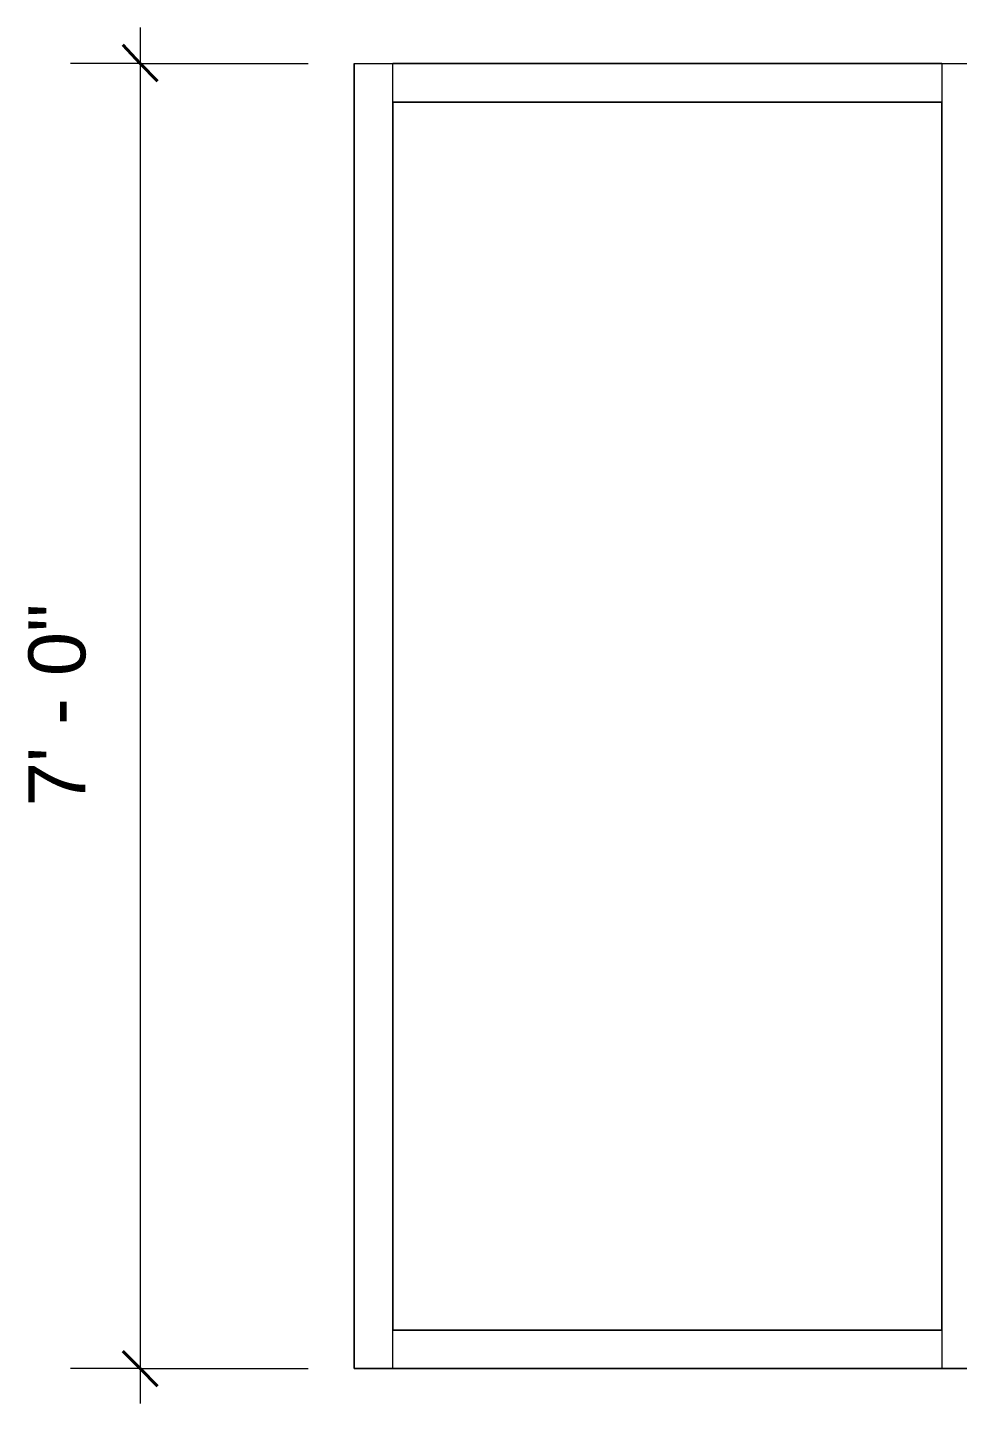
# Model space of a CAD drawing. Header units: inches. Extents: x -6061 to 13621, y -296 to 7483.
# Drawn here: x -5757.4 to -5697.6, y 61.1 to 149.7 of the extents above; entities that cross this region are included whole.
import ezdxf

# ---------------------------------------------------------------- set-up
doc = ezdxf.new("R2010")
doc.units = ezdxf.units.IN
doc.header["$MEASUREMENT"] = 0
doc.layers.get('0').update_dxf_attribs({"linetype": 'CONTINUOUS'})
doc.styles.add('Arial$001H0', font='arial.ttf')

msp = doc.modelspace()

# ---------------------------------------------------------------- linework, layer by layer
at = {"color": 7, "linetype": 'Continuous', "lineweight": 9, "true_color": 0x000007}
for p, q in [((-5750.18737, 149.65792), (-5750.18737, 61.07783)), ((-5750.18737, 147.33529), (-5754.67243, 147.33529)), ((-5750.18737, 147.33529), (-5739.37515, 147.33529)), ((-5736.4118, 147.33529), (-5733.929, 147.33529)), ((-5736.4118, 147.33529), (-5736.4118, 63.32036)), ((-5733.929, 63.32036), (-5733.929, 147.33529)), ((-5733.929, 144.85249), (-5733.929, 147.33529)), ((-5698.60909, 147.33529), (-5733.929, 147.33529)), ((-5698.60909, 147.33529), (-5698.60909, 144.85249)), ((-5698.60909, 147.33529), (-5696.12628, 147.33529)), ((-5698.60909, 147.33529), (-5698.60909, 63.32036)), ((-5698.60909, 144.85249), (-5733.929, 144.85249)), ((-5733.929, 144.85249), (-5733.929, 65.80317)), ((-5733.929, 144.85249), (-5698.60909, 144.85249)), ((-5698.60909, 65.80317), (-5698.60909, 144.85249)), ((-5733.929, 65.80317), (-5698.60909, 65.80317)), ((-5733.929, 63.32036), (-5733.929, 65.80317)), ((-5698.60909, 65.80317), (-5733.929, 65.80317)), ((-5698.60909, 65.80317), (-5698.60909, 63.32036)), ((-5750.18737, 63.32036), (-5754.67243, 63.32036)), ((-5750.18737, 63.32036), (-5739.37515, 63.32036)), ((-5736.4118, 63.32036), (-5733.929, 63.32036)), ((-5733.929, 63.32036), (-5736.4118, 63.32036)), ((-5733.929, 63.32036), (-5698.60909, 63.32036)), ((-5698.60909, 63.32036), (-5733.929, 63.32036)), ((-5696.12628, 63.32036), (-5698.60909, 63.32036)), ((-5698.60909, 63.32036), (-5696.12628, 63.32036))]:
    msp.add_line(p, q, dxfattribs=at)
at = {"color": 7, "linetype": 'Continuous', "lineweight": 40, "true_color": 0x000007}
for p, q in [((-5750.18737, 147.33529), (-5751.30863, 148.53665)), ((-5750.18737, 147.33529), (-5749.0661, 146.21403)), ((-5750.18737, 63.32036), (-5751.30863, 64.44163)), ((-5750.18737, 63.32036), (-5749.0661, 62.19909))]:
    msp.add_line(p, q, dxfattribs=at)
at = {"color": 7, "linetype": 'Continuous', "lineweight": 18, "true_color": 0x000007}
for p, q in [((-5736.4118, 63.32036), (-5736.4118, 147.33529)), ((-5736.4118, 147.33529), (-5575.99053, 147.33529)), ((-5736.4118, 63.32036), (-5736.4118, 63.32036))]:
    msp.add_line(p, q, dxfattribs=at)

# ---------------------------------------------------------------- texts
at = {"color": 7, "true_color": 0x000007, "style": 'Arial$001H0'}
msp.add_text('7\' - 0"', height=3.667117, rotation=90, dxfattribs=at).set_placement((-5753.71147, 99.52112))

doc.saveas('drawing.dxf')
